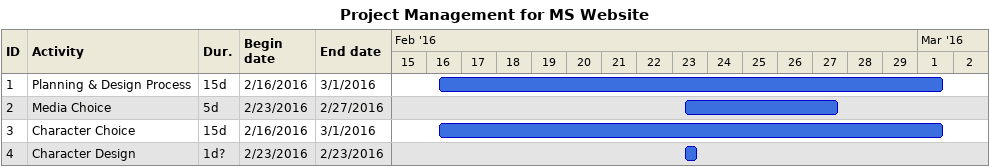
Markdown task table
Project Management for MS Website

| ID | Task | Duration | Start | Finish |
|---|---|---|---|---|
| 1 | Planning & Design Process | 15d | 2016-02-16 | 2016-03-01 |
| 2 | Media Choice | 5d | 2016-02-23 | 2016-02-27 |
| 3 | Character Choice | 15d | 2016-02-16 | 2016-03-01 |
| 4 | Character Design | 1d? | 2016-02-23 | 2016-02-23 |
